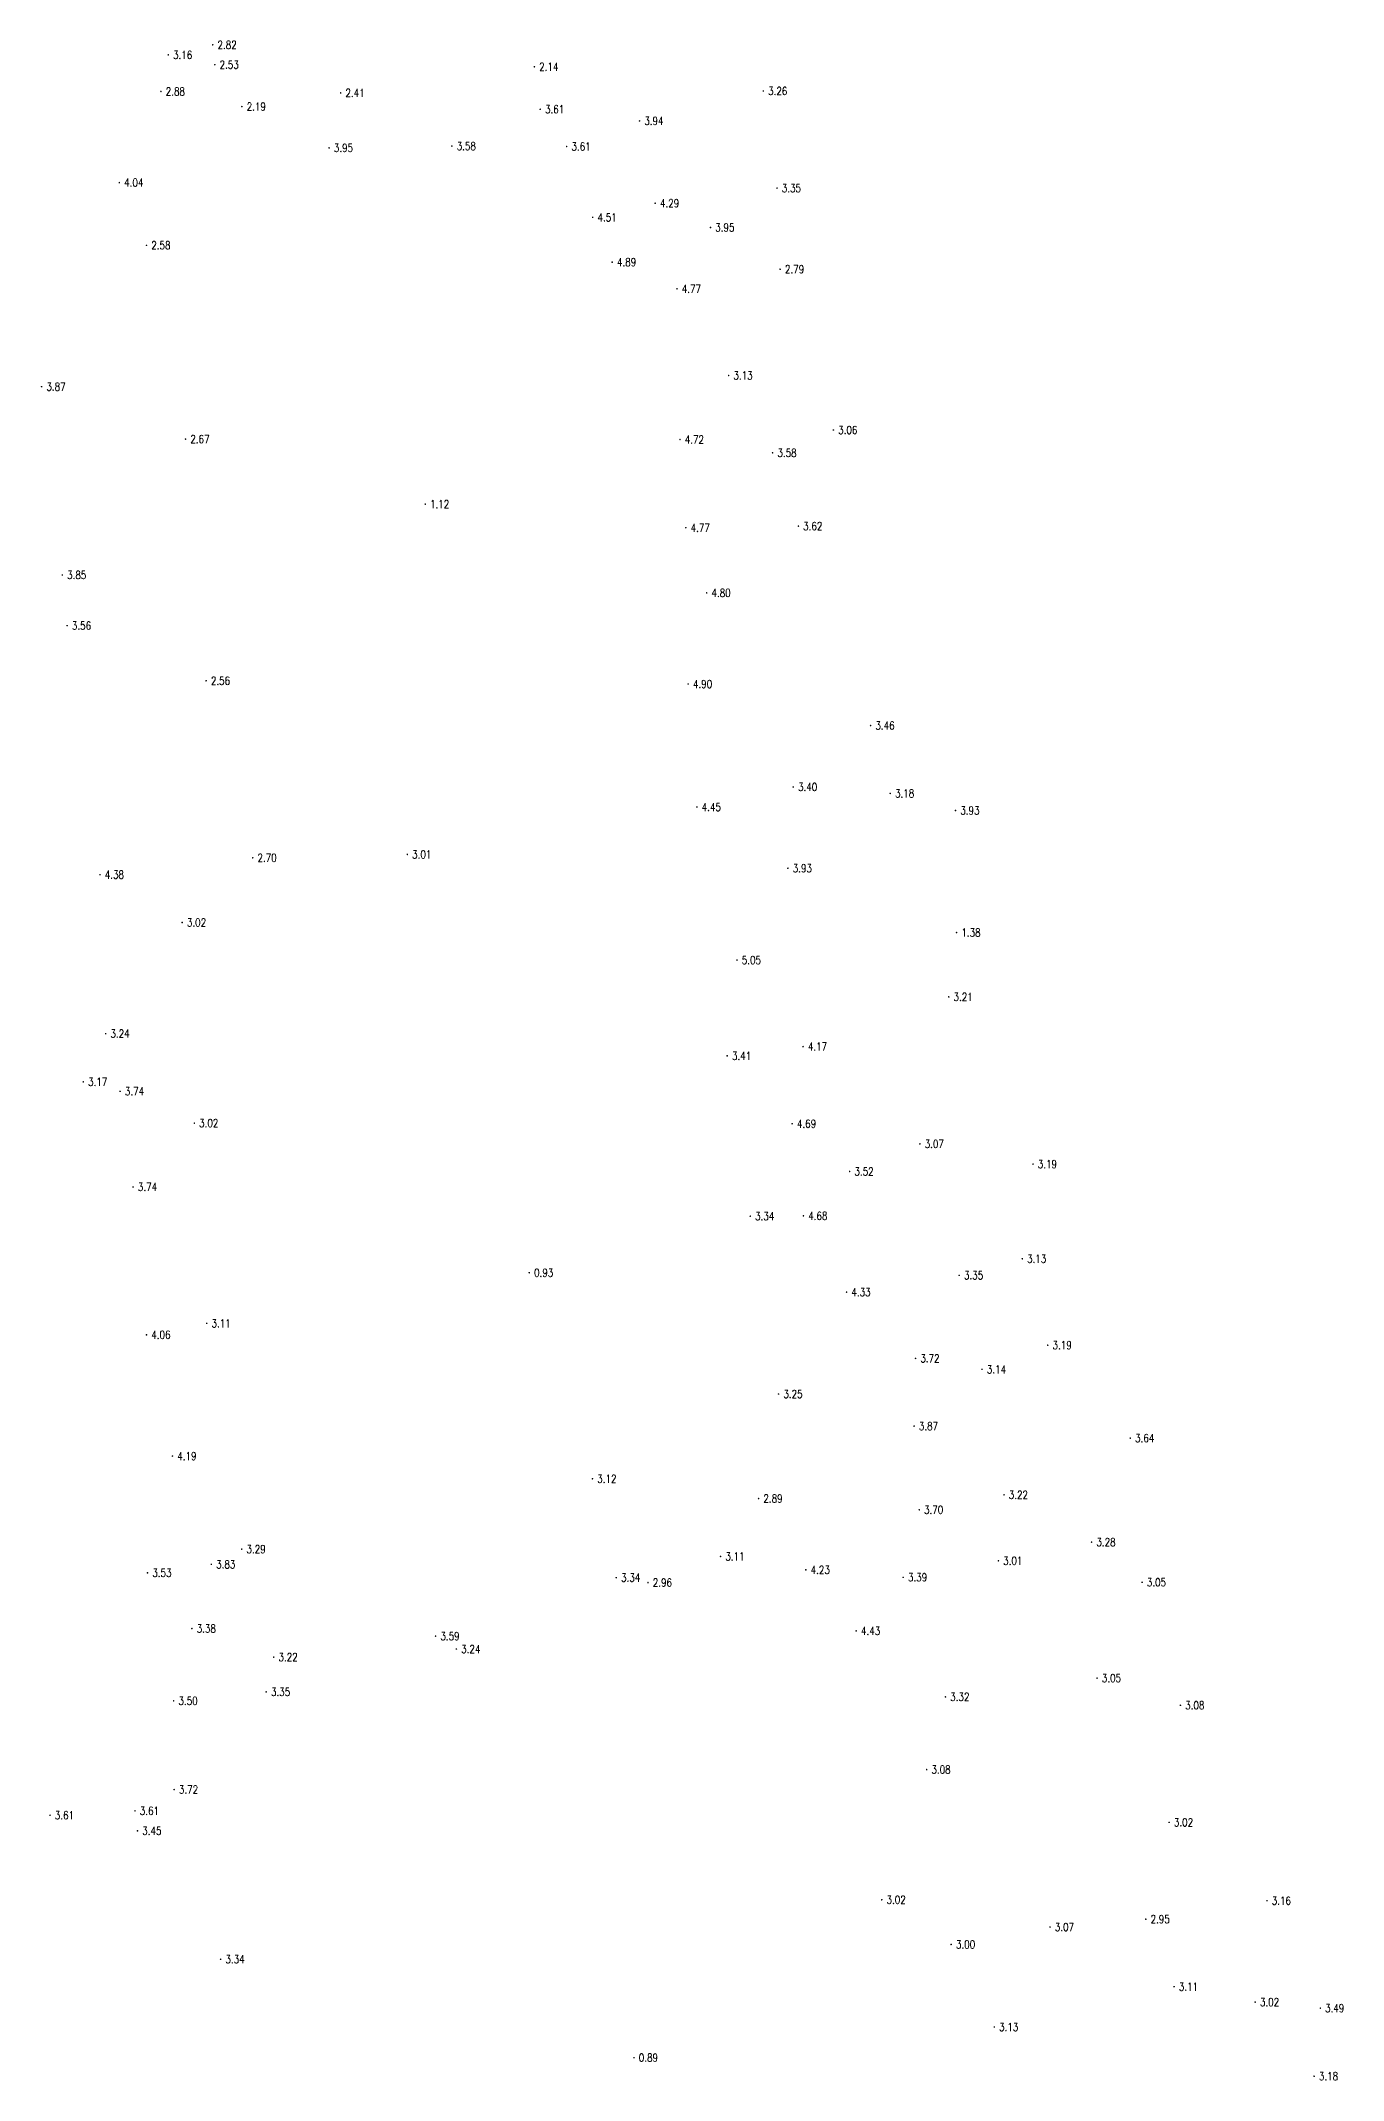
# Model space of a CAD drawing. Extents: x 476861 to 479475, y 2367369 to 2370541.
# Drawn here: x 478549.5 to 478712.3, y 2367971.5 to 2368226.3 of the extents above; entities that cross this region are included whole.
import ezdxf
from ezdxf.enums import TextEntityAlignment as Align

# ---------------------------------------------------------------- set-up
doc = ezdxf.new("R2010")
doc.units = 0
doc.header["$LTSCALE"] = 0.5
doc.layers.get('0').update_dxf_attribs({"linetype": 'CONTINUOUS'})
doc.layers.add('GCD', color=1, linetype='CONTINUOUS')
doc.styles.add('HZ', font='rs.shx', dxfattribs={"width": 0.8, "bigfont": 'hztxt.shx'})

# ---------------------------------------------------------------- blocks, each defined once
blk = doc.blocks.new('GC200')
at = {"linetype": 'Continuous', "const_width": 0.2, "flags": 128}
blk.add_lwpolyline([(-0.1, 0, 1), (0.1, 0, 1)], format="xyb", close=True, dxfattribs=at)

msp = doc.modelspace()

# ---------------------------------------------------------------- block references
at = {"layer": 'GCD', "linetype": 'Continuous'}
ref = msp.add_blockref('GC200', (478565.464, 2368224.556, 3.158), dxfattribs=dict(at, xscale=0.5, yscale=0.5, zscale=0.5))
ref.add_attrib('height', '3.16', dxfattribs={"linetype": 'Continuous', "height": 1, "style": 'HZ', "width": 0.8}).set_placement((478566.064, 2368224.556, 3.158), align=Align.MIDDLE_LEFT)
ref = msp.add_blockref('GC200', (478571.019, 2368225.821, 2.819), dxfattribs=dict(at, xscale=0.5, yscale=0.5, zscale=0.5))
ref.add_attrib('height', '2.82', dxfattribs={"linetype": 'Continuous', "height": 1, "style": 'HZ', "width": 0.8}).set_placement((478571.619, 2368225.821, 2.819), align=Align.MIDDLE_LEFT)
ref = msp.add_blockref('GC200', (478571.276, 2368223.336, 2.526), dxfattribs=dict(at, xscale=0.5, yscale=0.5, zscale=0.5))
ref.add_attrib('height', '2.53', dxfattribs={"linetype": 'Continuous', "height": 1, "style": 'HZ', "width": 0.8}).set_placement((478571.876, 2368223.336, 2.526), align=Align.MIDDLE_LEFT)
ref = msp.add_blockref('GC200', (478611.217, 2368223.077, 2.141), dxfattribs=dict(at, xscale=0.5, yscale=0.5, zscale=0.5))
ref.add_attrib('height', '2.14', dxfattribs={"linetype": 'Continuous', "height": 1, "style": 'HZ', "width": 0.8}).set_placement((478611.817, 2368223.077, 2.141), align=Align.MIDDLE_LEFT)
ref = msp.add_blockref('GC200', (478564.549, 2368219.992, 2.877), dxfattribs=dict(at, xscale=0.5, yscale=0.5, zscale=0.5))
ref.add_attrib('height', '2.88', dxfattribs={"linetype": 'Continuous', "height": 1, "style": 'HZ', "width": 0.8}).set_placement((478565.149, 2368219.992, 2.877), align=Align.MIDDLE_LEFT)
ref = msp.add_blockref('GC200', (478587.008, 2368219.809, 2.412), dxfattribs=dict(at, xscale=0.5, yscale=0.5, zscale=0.5))
ref.add_attrib('height', '2.41', dxfattribs={"linetype": 'Continuous', "height": 1, "style": 'HZ', "width": 0.8}).set_placement((478587.608, 2368219.809, 2.412), align=Align.MIDDLE_LEFT)
ref = msp.add_blockref('GC200', (478639.831, 2368220.048, 3.263), dxfattribs=dict(at, xscale=0.5, yscale=0.5, zscale=0.5))
ref.add_attrib('height', '3.26', dxfattribs={"linetype": 'Continuous', "height": 1, "style": 'HZ', "width": 0.8}).set_placement((478640.431, 2368220.048, 3.263), align=Align.MIDDLE_LEFT)
ref = msp.add_blockref('GC200', (478574.664, 2368218.097, 2.187), dxfattribs=dict(at, xscale=0.5, yscale=0.5, zscale=0.5))
ref.add_attrib('height', '2.19', dxfattribs={"linetype": 'Continuous', "height": 1, "style": 'HZ', "width": 0.8}).set_placement((478575.264, 2368218.097, 2.187), align=Align.MIDDLE_LEFT)
ref = msp.add_blockref('GC200', (478611.946, 2368217.762, 3.605), dxfattribs=dict(at, xscale=0.5, yscale=0.5, zscale=0.5))
ref.add_attrib('height', '3.61', dxfattribs={"linetype": 'Continuous', "height": 1, "style": 'HZ', "width": 0.8}).set_placement((478612.546, 2368217.762, 3.605), align=Align.MIDDLE_LEFT)
ref = msp.add_blockref('GC200', (478624.357, 2368216.305, 3.939), dxfattribs=dict(at, xscale=0.5, yscale=0.5, zscale=0.5))
ref.add_attrib('height', '3.94', dxfattribs={"linetype": 'Continuous', "height": 1, "style": 'HZ', "width": 0.8}).set_placement((478624.957, 2368216.305, 3.939), align=Align.MIDDLE_LEFT)
ref = msp.add_blockref('GC200', (478585.561, 2368212.939, 3.953), dxfattribs=dict(at, xscale=0.5, yscale=0.5, zscale=0.5))
ref.add_attrib('height', '3.95', dxfattribs={"linetype": 'Continuous', "height": 1, "style": 'HZ', "width": 0.8}).set_placement((478586.161, 2368212.939, 3.953), align=Align.MIDDLE_LEFT)
ref = msp.add_blockref('GC200', (478600.906, 2368213.167, 3.584), dxfattribs=dict(at, xscale=0.5, yscale=0.5, zscale=0.5))
ref.add_attrib('height', '3.58', dxfattribs={"linetype": 'Continuous', "height": 1, "style": 'HZ', "width": 0.8}).set_placement((478601.506, 2368213.167, 3.584), align=Align.MIDDLE_LEFT)
ref = msp.add_blockref('GC200', (478615.251, 2368213.111, 3.613), dxfattribs=dict(at, xscale=0.5, yscale=0.5, zscale=0.5))
ref.add_attrib('height', '3.61', dxfattribs={"linetype": 'Continuous', "height": 1, "style": 'HZ', "width": 0.8}).set_placement((478615.851, 2368213.111, 3.613), align=Align.MIDDLE_LEFT)
ref = msp.add_blockref('GC200', (478559.348, 2368208.598, 4.039), dxfattribs=dict(at, xscale=0.5, yscale=0.5, zscale=0.5))
ref.add_attrib('height', '4.04', dxfattribs={"linetype": 'Continuous', "height": 1, "style": 'HZ', "width": 0.8}).set_placement((478559.948, 2368208.598, 4.039), align=Align.MIDDLE_LEFT)
ref = msp.add_blockref('GC200', (478626.312, 2368206.019, 4.287), dxfattribs=dict(at, xscale=0.5, yscale=0.5, zscale=0.5))
ref.add_attrib('height', '4.29', dxfattribs={"linetype": 'Continuous', "height": 1, "style": 'HZ', "width": 0.8}).set_placement((478626.912, 2368206.019, 4.287), align=Align.MIDDLE_LEFT)
ref = msp.add_blockref('GC200', (478641.543, 2368207.907, 3.346), dxfattribs=dict(at, xscale=0.5, yscale=0.5, zscale=0.5))
ref.add_attrib('height', '3.35', dxfattribs={"linetype": 'Continuous', "height": 1, "style": 'HZ', "width": 0.8}).set_placement((478642.143, 2368207.907, 3.346), align=Align.MIDDLE_LEFT)
ref = msp.add_blockref('GC200', (478618.504, 2368204.258, 4.512), dxfattribs=dict(at, xscale=0.5, yscale=0.5, zscale=0.5))
ref.add_attrib('height', '4.51', dxfattribs={"linetype": 'Continuous', "height": 1, "style": 'HZ', "width": 0.8}).set_placement((478619.104, 2368204.258, 4.512), align=Align.MIDDLE_LEFT)
ref = msp.add_blockref('GC200', (478633.224, 2368202.993, 3.953), dxfattribs=dict(at, xscale=0.5, yscale=0.5, zscale=0.5))
ref.add_attrib('height', '3.95', dxfattribs={"linetype": 'Continuous', "height": 1, "style": 'HZ', "width": 0.8}).set_placement((478633.824, 2368202.993, 3.953), align=Align.MIDDLE_LEFT)
ref = msp.add_blockref('GC200', (478562.74, 2368200.761, 2.58), dxfattribs=dict(at, xscale=0.5, yscale=0.5, zscale=0.5))
ref.add_attrib('height', '2.58', dxfattribs={"linetype": 'Continuous', "height": 1, "style": 'HZ', "width": 0.8}).set_placement((478563.34, 2368200.761, 2.58), align=Align.MIDDLE_LEFT)
ref = msp.add_blockref('GC200', (478620.942, 2368198.66, 4.892), dxfattribs=dict(at, xscale=0.5, yscale=0.5, zscale=0.5))
ref.add_attrib('height', '4.89', dxfattribs={"linetype": 'Continuous', "height": 1, "style": 'HZ', "width": 0.8}).set_placement((478621.542, 2368198.66, 4.892), align=Align.MIDDLE_LEFT)
ref = msp.add_blockref('GC200', (478641.928, 2368197.774, 2.793), dxfattribs=dict(at, xscale=0.5, yscale=0.5, zscale=0.5))
ref.add_attrib('height', '2.79', dxfattribs={"linetype": 'Continuous', "height": 1, "style": 'HZ', "width": 0.8}).set_placement((478642.528, 2368197.774, 2.793), align=Align.MIDDLE_LEFT)
ref = msp.add_blockref('GC200', (478629.039, 2368195.334, 4.772), dxfattribs=dict(at, xscale=0.5, yscale=0.5, zscale=0.5))
ref.add_attrib('height', '4.77', dxfattribs={"linetype": 'Continuous', "height": 1, "style": 'HZ', "width": 0.8}).set_placement((478629.639, 2368195.334, 4.772), align=Align.MIDDLE_LEFT)
ref = msp.add_blockref('GC200', (478549.63, 2368183.098, 3.87), dxfattribs=dict(at, xscale=0.5, yscale=0.5, zscale=0.5))
ref.add_attrib('height', '3.87', dxfattribs={"linetype": 'Continuous', "height": 1, "style": 'HZ', "width": 0.8}).set_placement((478550.23, 2368183.098, 3.87), align=Align.MIDDLE_LEFT)
ref = msp.add_blockref('GC200', (478635.499, 2368184.498, 3.125), dxfattribs=dict(at, xscale=0.5, yscale=0.5, zscale=0.5))
ref.add_attrib('height', '3.13', dxfattribs={"linetype": 'Continuous', "height": 1, "style": 'HZ', "width": 0.8}).set_placement((478636.099, 2368184.498, 3.125), align=Align.MIDDLE_LEFT)
ref = msp.add_blockref('GC200', (478567.625, 2368176.548, 2.67), dxfattribs=dict(at, xscale=0.5, yscale=0.5, zscale=0.5))
ref.add_attrib('height', '2.67', dxfattribs={"linetype": 'Continuous', "height": 1, "style": 'HZ', "width": 0.8}).set_placement((478568.225, 2368176.548, 2.67), align=Align.MIDDLE_LEFT)
ref = msp.add_blockref('GC200', (478629.415, 2368176.495, 4.721), dxfattribs=dict(at, xscale=0.5, yscale=0.5, zscale=0.5))
ref.add_attrib('height', '4.72', dxfattribs={"linetype": 'Continuous', "height": 1, "style": 'HZ', "width": 0.8}).set_placement((478630.015, 2368176.495, 4.721), align=Align.MIDDLE_LEFT)
ref = msp.add_blockref('GC200', (478648.589, 2368177.684, 3.06), dxfattribs=dict(at, xscale=0.5, yscale=0.5, zscale=0.5))
ref.add_attrib('height', '3.06', dxfattribs={"linetype": 'Continuous', "height": 1, "style": 'HZ', "width": 0.8}).set_placement((478649.189, 2368177.684, 3.06), align=Align.MIDDLE_LEFT)
ref = msp.add_blockref('GC200', (478640.991, 2368174.834, 3.582), dxfattribs=dict(at, xscale=0.5, yscale=0.5, zscale=0.5))
ref.add_attrib('height', '3.58', dxfattribs={"linetype": 'Continuous', "height": 1, "style": 'HZ', "width": 0.8}).set_placement((478641.591, 2368174.834, 3.582), align=Align.MIDDLE_LEFT)
ref = msp.add_blockref('GC200', (478597.58, 2368168.421, 1.12), dxfattribs=dict(at, xscale=0.5, yscale=0.5, zscale=0.5))
ref.add_attrib('height', '1.12', dxfattribs={"linetype": 'Continuous', "height": 1, "style": 'HZ', "width": 0.8}).set_placement((478598.18, 2368168.421, 1.12), align=Align.MIDDLE_LEFT)
ref = msp.add_blockref('GC200', (478630.145, 2368165.474, 4.768), dxfattribs=dict(at, xscale=0.5, yscale=0.5, zscale=0.5))
ref.add_attrib('height', '4.77', dxfattribs={"linetype": 'Continuous', "height": 1, "style": 'HZ', "width": 0.8}).set_placement((478630.745, 2368165.474, 4.768), align=Align.MIDDLE_LEFT)
ref = msp.add_blockref('GC200', (478644.21, 2368165.675, 3.619), dxfattribs=dict(at, xscale=0.5, yscale=0.5, zscale=0.5))
ref.add_attrib('height', '3.62', dxfattribs={"linetype": 'Continuous', "height": 1, "style": 'HZ', "width": 0.8}).set_placement((478644.81, 2368165.675, 3.619), align=Align.MIDDLE_LEFT)
ref = msp.add_blockref('GC200', (478552.222, 2368159.566, 3.85), dxfattribs=dict(at, xscale=0.5, yscale=0.5, zscale=0.5))
ref.add_attrib('height', '3.85', dxfattribs={"linetype": 'Continuous', "height": 1, "style": 'HZ', "width": 0.8}).set_placement((478552.822, 2368159.566, 3.85), align=Align.MIDDLE_LEFT)
ref = msp.add_blockref('GC200', (478632.753, 2368157.333, 4.799), dxfattribs=dict(at, xscale=0.5, yscale=0.5, zscale=0.5))
ref.add_attrib('height', '4.80', dxfattribs={"linetype": 'Continuous', "height": 1, "style": 'HZ', "width": 0.8}).set_placement((478633.353, 2368157.333, 4.799), align=Align.MIDDLE_LEFT)
ref = msp.add_blockref('GC200', (478552.821, 2368153.236, 3.56), dxfattribs=dict(at, xscale=0.5, yscale=0.5, zscale=0.5))
ref.add_attrib('height', '3.56', dxfattribs={"linetype": 'Continuous', "height": 1, "style": 'HZ', "width": 0.8}).set_placement((478553.421, 2368153.236, 3.56), align=Align.MIDDLE_LEFT)
ref = msp.add_blockref('GC200', (478570.191, 2368146.344, 2.56), dxfattribs=dict(at, xscale=0.5, yscale=0.5, zscale=0.5))
ref.add_attrib('height', '2.56', dxfattribs={"linetype": 'Continuous', "height": 1, "style": 'HZ', "width": 0.8}).set_placement((478570.791, 2368146.344, 2.56), align=Align.MIDDLE_LEFT)
ref = msp.add_blockref('GC200', (478630.437, 2368145.943, 4.895), dxfattribs=dict(at, xscale=0.5, yscale=0.5, zscale=0.5))
ref.add_attrib('height', '4.90', dxfattribs={"linetype": 'Continuous', "height": 1, "style": 'HZ', "width": 0.8}).set_placement((478631.037, 2368145.943, 4.895), align=Align.MIDDLE_LEFT)
ref = msp.add_blockref('GC200', (478653.234, 2368140.753, 3.46), dxfattribs=dict(at, xscale=0.5, yscale=0.5, zscale=0.5))
ref.add_attrib('height', '3.46', dxfattribs={"linetype": 'Continuous', "height": 1, "style": 'HZ', "width": 0.8}).set_placement((478653.834, 2368140.753, 3.46), align=Align.MIDDLE_LEFT)
ref = msp.add_blockref('GC200', (478643.572, 2368133.075, 3.398), dxfattribs=dict(at, xscale=0.5, yscale=0.5, zscale=0.5))
ref.add_attrib('height', '3.40', dxfattribs={"linetype": 'Continuous', "height": 1, "style": 'HZ', "width": 0.8}).set_placement((478644.172, 2368133.075, 3.398), align=Align.MIDDLE_LEFT)
ref = msp.add_blockref('GC200', (478655.687, 2368132.272, 3.184), dxfattribs=dict(at, xscale=0.5, yscale=0.5, zscale=0.5))
ref.add_attrib('height', '3.18', dxfattribs={"linetype": 'Continuous', "height": 1, "style": 'HZ', "width": 0.8}).set_placement((478656.287, 2368132.272, 3.184), align=Align.MIDDLE_LEFT)
ref = msp.add_blockref('GC200', (478631.53, 2368130.573, 4.45), dxfattribs=dict(at, xscale=0.5, yscale=0.5, zscale=0.5))
ref.add_attrib('height', '4.45', dxfattribs={"linetype": 'Continuous', "height": 1, "style": 'HZ', "width": 0.8}).set_placement((478632.13, 2368130.573, 4.45), align=Align.MIDDLE_LEFT)
ref = msp.add_blockref('GC200', (478663.849, 2368130.138, 3.929), dxfattribs=dict(at, xscale=0.5, yscale=0.5, zscale=0.5))
ref.add_attrib('height', '3.93', dxfattribs={"linetype": 'Continuous', "height": 1, "style": 'HZ', "width": 0.8}).set_placement((478664.449, 2368130.138, 3.929), align=Align.MIDDLE_LEFT)
ref = msp.add_blockref('GC200', (478595.339, 2368124.647, 3.01), dxfattribs=dict(at, xscale=0.5, yscale=0.5, zscale=0.5))
ref.add_attrib('height', '3.01', dxfattribs={"linetype": 'Continuous', "height": 1, "style": 'HZ', "width": 0.8}).set_placement((478595.939, 2368124.647, 3.01), align=Align.MIDDLE_LEFT)
ref = msp.add_blockref('GC200', (478556.928, 2368122.118, 4.383), dxfattribs=dict(at, xscale=0.5, yscale=0.5, zscale=0.5))
ref.add_attrib('height', '4.38', dxfattribs={"linetype": 'Continuous', "height": 1, "style": 'HZ', "width": 0.8}).set_placement((478557.528, 2368122.118, 4.383), align=Align.MIDDLE_LEFT)
ref = msp.add_blockref('GC200', (478576.016, 2368124.231, 2.704), dxfattribs=dict(at, xscale=0.5, yscale=0.5, zscale=0.5))
ref.add_attrib('height', '2.70', dxfattribs={"linetype": 'Continuous', "height": 1, "style": 'HZ', "width": 0.8}).set_placement((478576.616, 2368124.231, 2.704), align=Align.MIDDLE_LEFT)
ref = msp.add_blockref('GC200', (478642.9, 2368122.923, 3.928), dxfattribs=dict(at, xscale=0.5, yscale=0.5, zscale=0.5))
ref.add_attrib('height', '3.93', dxfattribs={"linetype": 'Continuous', "height": 1, "style": 'HZ', "width": 0.8}).set_placement((478643.5, 2368122.923, 3.928), align=Align.MIDDLE_LEFT)
ref = msp.add_blockref('GC200', (478567.194, 2368116.139, 3.02), dxfattribs=dict(at, xscale=0.5, yscale=0.5, zscale=0.5))
ref.add_attrib('height', '3.02', dxfattribs={"linetype": 'Continuous', "height": 1, "style": 'HZ', "width": 0.8}).set_placement((478567.794, 2368116.139, 3.02), align=Align.MIDDLE_LEFT)
ref = msp.add_blockref('GC200', (478663.982, 2368114.88, 1.383), dxfattribs=dict(at, xscale=0.5, yscale=0.5, zscale=0.5))
ref.add_attrib('height', '1.38', dxfattribs={"linetype": 'Continuous', "height": 1, "style": 'HZ', "width": 0.8}).set_placement((478664.582, 2368114.88, 1.383), align=Align.MIDDLE_LEFT)
ref = msp.add_blockref('GC200', (478636.538, 2368111.447, 5.046), dxfattribs=dict(at, xscale=0.5, yscale=0.5, zscale=0.5))
ref.add_attrib('height', '5.05', dxfattribs={"linetype": 'Continuous', "height": 1, "style": 'HZ', "width": 0.8}).set_placement((478637.138, 2368111.447, 5.046), align=Align.MIDDLE_LEFT)
ref = msp.add_blockref('GC200', (478663.004, 2368106.844, 3.214), dxfattribs=dict(at, xscale=0.5, yscale=0.5, zscale=0.5))
ref.add_attrib('height', '3.21', dxfattribs={"linetype": 'Continuous', "height": 1, "style": 'HZ', "width": 0.8}).set_placement((478663.604, 2368106.844, 3.214), align=Align.MIDDLE_LEFT)
ref = msp.add_blockref('GC200', (478557.633, 2368102.252, 3.24), dxfattribs=dict(at, xscale=0.5, yscale=0.5, zscale=0.5))
ref.add_attrib('height', '3.24', dxfattribs={"linetype": 'Continuous', "height": 1, "style": 'HZ', "width": 0.8}).set_placement((478558.233, 2368102.252, 3.24), align=Align.MIDDLE_LEFT)
ref = msp.add_blockref('GC200', (478635.308, 2368099.475, 3.41), dxfattribs=dict(at, xscale=0.5, yscale=0.5, zscale=0.5))
ref.add_attrib('height', '3.41', dxfattribs={"linetype": 'Continuous', "height": 1, "style": 'HZ', "width": 0.8}).set_placement((478635.908, 2368099.475, 3.41), align=Align.MIDDLE_LEFT)
ref = msp.add_blockref('GC200', (478644.795, 2368100.63, 4.169), dxfattribs=dict(at, xscale=0.5, yscale=0.5, zscale=0.5))
ref.add_attrib('height', '4.17', dxfattribs={"linetype": 'Continuous', "height": 1, "style": 'HZ', "width": 0.8}).set_placement((478645.395, 2368100.63, 4.169), align=Align.MIDDLE_LEFT)
ref = msp.add_blockref('GC200', (478554.842, 2368096.228, 3.167), dxfattribs=dict(at, xscale=0.5, yscale=0.5, zscale=0.5))
ref.add_attrib('height', '3.17', dxfattribs={"linetype": 'Continuous', "height": 1, "style": 'HZ', "width": 0.8}).set_placement((478555.442, 2368096.228, 3.167), align=Align.MIDDLE_LEFT)
ref = msp.add_blockref('GC200', (478559.439, 2368095.044, 3.74), dxfattribs=dict(at, xscale=0.5, yscale=0.5, zscale=0.5))
ref.add_attrib('height', '3.74', dxfattribs={"linetype": 'Continuous', "height": 1, "style": 'HZ', "width": 0.8}).set_placement((478560.039, 2368095.044, 3.74), align=Align.MIDDLE_LEFT)
ref = msp.add_blockref('GC200', (478568.721, 2368091.069, 3.02), dxfattribs=dict(at, xscale=0.5, yscale=0.5, zscale=0.5))
ref.add_attrib('height', '3.02', dxfattribs={"linetype": 'Continuous', "height": 1, "style": 'HZ', "width": 0.8}).set_placement((478569.321, 2368091.069, 3.02), align=Align.MIDDLE_LEFT)
ref = msp.add_blockref('GC200', (478643.429, 2368090.993, 4.693), dxfattribs=dict(at, xscale=0.5, yscale=0.5, zscale=0.5))
ref.add_attrib('height', '4.69', dxfattribs={"linetype": 'Continuous', "height": 1, "style": 'HZ', "width": 0.8}).set_placement((478644.029, 2368090.993, 4.693), align=Align.MIDDLE_LEFT)
ref = msp.add_blockref('GC200', (478659.396, 2368088.478, 3.066), dxfattribs=dict(at, xscale=0.5, yscale=0.5, zscale=0.5))
ref.add_attrib('height', '3.07', dxfattribs={"linetype": 'Continuous', "height": 1, "style": 'HZ', "width": 0.8}).set_placement((478659.996, 2368088.478, 3.066), align=Align.MIDDLE_LEFT)
ref = msp.add_blockref('GC200', (478650.617, 2368085.033, 3.524), dxfattribs=dict(at, xscale=0.5, yscale=0.5, zscale=0.5))
ref.add_attrib('height', '3.52', dxfattribs={"linetype": 'Continuous', "height": 1, "style": 'HZ', "width": 0.8}).set_placement((478651.217, 2368085.033, 3.524), align=Align.MIDDLE_LEFT)
ref = msp.add_blockref('GC200', (478673.534, 2368085.947, 3.189), dxfattribs=dict(at, xscale=0.5, yscale=0.5, zscale=0.5))
ref.add_attrib('height', '3.19', dxfattribs={"linetype": 'Continuous', "height": 1, "style": 'HZ', "width": 0.8}).set_placement((478674.134, 2368085.947, 3.189), align=Align.MIDDLE_LEFT)
ref = msp.add_blockref('GC200', (478561.063, 2368083.09, 3.74), dxfattribs=dict(at, xscale=0.5, yscale=0.5, zscale=0.5))
ref.add_attrib('height', '3.74', dxfattribs={"linetype": 'Continuous', "height": 1, "style": 'HZ', "width": 0.8}).set_placement((478561.663, 2368083.09, 3.74), align=Align.MIDDLE_LEFT)
ref = msp.add_blockref('GC200', (478638.197, 2368079.442, 3.34), dxfattribs=dict(at, xscale=0.5, yscale=0.5, zscale=0.5))
ref.add_attrib('height', '3.34', dxfattribs={"linetype": 'Continuous', "height": 1, "style": 'HZ', "width": 0.8}).set_placement((478638.797, 2368079.442, 3.34), align=Align.MIDDLE_LEFT)
ref = msp.add_blockref('GC200', (478644.838, 2368079.485, 4.683), dxfattribs=dict(at, xscale=0.5, yscale=0.5, zscale=0.5))
ref.add_attrib('height', '4.68', dxfattribs={"linetype": 'Continuous', "height": 1, "style": 'HZ', "width": 0.8}).set_placement((478645.438, 2368079.485, 4.683), align=Align.MIDDLE_LEFT)
ref = msp.add_blockref('GC200', (478672.193, 2368074.123, 3.133), dxfattribs=dict(at, xscale=0.5, yscale=0.5, zscale=0.5))
ref.add_attrib('height', '3.13', dxfattribs={"linetype": 'Continuous', "height": 1, "style": 'HZ', "width": 0.8}).set_placement((478672.793, 2368074.123, 3.133), align=Align.MIDDLE_LEFT)
ref = msp.add_blockref('GC200', (478610.577, 2368072.377, 0.93), dxfattribs=dict(at, xscale=0.5, yscale=0.5, zscale=0.5))
ref.add_attrib('height', '0.93', dxfattribs={"linetype": 'Continuous', "height": 1, "style": 'HZ', "width": 0.8}).set_placement((478611.177, 2368072.377, 0.93), align=Align.MIDDLE_LEFT)
ref = msp.add_blockref('GC200', (478664.305, 2368072.05, 3.345), dxfattribs=dict(at, xscale=0.5, yscale=0.5, zscale=0.5))
ref.add_attrib('height', '3.35', dxfattribs={"linetype": 'Continuous', "height": 1, "style": 'HZ', "width": 0.8}).set_placement((478664.905, 2368072.05, 3.345), align=Align.MIDDLE_LEFT)
ref = msp.add_blockref('GC200', (478650.24, 2368069.95, 4.328), dxfattribs=dict(at, xscale=0.5, yscale=0.5, zscale=0.5))
ref.add_attrib('height', '4.33', dxfattribs={"linetype": 'Continuous', "height": 1, "style": 'HZ', "width": 0.8}).set_placement((478650.84, 2368069.95, 4.328), align=Align.MIDDLE_LEFT)
ref = msp.add_blockref('GC200', (478570.267, 2368066.047, 3.11), dxfattribs=dict(at, xscale=0.5, yscale=0.5, zscale=0.5))
ref.add_attrib('height', '3.11', dxfattribs={"linetype": 'Continuous', "height": 1, "style": 'HZ', "width": 0.8}).set_placement((478570.867, 2368066.047, 3.11), align=Align.MIDDLE_LEFT)
ref = msp.add_blockref('GC200', (478562.744, 2368064.621, 4.064), dxfattribs=dict(at, xscale=0.5, yscale=0.5, zscale=0.5))
ref.add_attrib('height', '4.06', dxfattribs={"linetype": 'Continuous', "height": 1, "style": 'HZ', "width": 0.8}).set_placement((478563.344, 2368064.621, 4.064), align=Align.MIDDLE_LEFT)
ref = msp.add_blockref('GC200', (478675.376, 2368063.321, 3.185), dxfattribs=dict(at, xscale=0.5, yscale=0.5, zscale=0.5))
ref.add_attrib('height', '3.19', dxfattribs={"linetype": 'Continuous', "height": 1, "style": 'HZ', "width": 0.8}).set_placement((478675.976, 2368063.321, 3.185), align=Align.MIDDLE_LEFT)
ref = msp.add_blockref('GC200', (478658.857, 2368061.673, 3.724), dxfattribs=dict(at, xscale=0.5, yscale=0.5, zscale=0.5))
ref.add_attrib('height', '3.72', dxfattribs={"linetype": 'Continuous', "height": 1, "style": 'HZ', "width": 0.8}).set_placement((478659.457, 2368061.673, 3.724), align=Align.MIDDLE_LEFT)
ref = msp.add_blockref('GC200', (478667.163, 2368060.301, 3.137), dxfattribs=dict(at, xscale=0.5, yscale=0.5, zscale=0.5))
ref.add_attrib('height', '3.14', dxfattribs={"linetype": 'Continuous', "height": 1, "style": 'HZ', "width": 0.8}).set_placement((478667.763, 2368060.301, 3.137), align=Align.MIDDLE_LEFT)
ref = msp.add_blockref('GC200', (478641.735, 2368057.217, 3.25), dxfattribs=dict(at, xscale=0.5, yscale=0.5, zscale=0.5))
ref.add_attrib('height', '3.25', dxfattribs={"linetype": 'Continuous', "height": 1, "style": 'HZ', "width": 0.8}).set_placement((478642.335, 2368057.217, 3.25), align=Align.MIDDLE_LEFT)
ref = msp.add_blockref('GC200', (478658.671, 2368053.213, 3.866), dxfattribs=dict(at, xscale=0.5, yscale=0.5, zscale=0.5))
ref.add_attrib('height', '3.87', dxfattribs={"linetype": 'Continuous', "height": 1, "style": 'HZ', "width": 0.8}).set_placement((478659.271, 2368053.213, 3.866), align=Align.MIDDLE_LEFT)
ref = msp.add_blockref('GC200', (478685.69, 2368051.708, 3.638), dxfattribs=dict(at, xscale=0.5, yscale=0.5, zscale=0.5))
ref.add_attrib('height', '3.64', dxfattribs={"linetype": 'Continuous', "height": 1, "style": 'HZ', "width": 0.8}).set_placement((478686.29, 2368051.708, 3.638), align=Align.MIDDLE_LEFT)
ref = msp.add_blockref('GC200', (478565.991, 2368049.466, 4.194), dxfattribs=dict(at, xscale=0.5, yscale=0.5, zscale=0.5))
ref.add_attrib('height', '4.19', dxfattribs={"linetype": 'Continuous', "height": 1, "style": 'HZ', "width": 0.8}).set_placement((478566.591, 2368049.466, 4.194), align=Align.MIDDLE_LEFT)
ref = msp.add_blockref('GC200', (478618.475, 2368046.629, 3.12), dxfattribs=dict(at, xscale=0.5, yscale=0.5, zscale=0.5))
ref.add_attrib('height', '3.12', dxfattribs={"linetype": 'Continuous', "height": 1, "style": 'HZ', "width": 0.8}).set_placement((478619.075, 2368046.629, 3.12), align=Align.MIDDLE_LEFT)
ref = msp.add_blockref('GC200', (478639.239, 2368044.155, 2.889), dxfattribs=dict(at, xscale=0.5, yscale=0.5, zscale=0.5))
ref.add_attrib('height', '2.89', dxfattribs={"linetype": 'Continuous', "height": 1, "style": 'HZ', "width": 0.8}).set_placement((478639.839, 2368044.155, 2.889), align=Align.MIDDLE_LEFT)
ref = msp.add_blockref('GC200', (478669.911, 2368044.628, 3.219), dxfattribs=dict(at, xscale=0.5, yscale=0.5, zscale=0.5))
ref.add_attrib('height', '3.22', dxfattribs={"linetype": 'Continuous', "height": 1, "style": 'HZ', "width": 0.8}).set_placement((478670.511, 2368044.628, 3.219), align=Align.MIDDLE_LEFT)
ref = msp.add_blockref('GC200', (478659.319, 2368042.75, 3.701), dxfattribs=dict(at, xscale=0.5, yscale=0.5, zscale=0.5))
ref.add_attrib('height', '3.70', dxfattribs={"linetype": 'Continuous', "height": 1, "style": 'HZ', "width": 0.8}).set_placement((478659.919, 2368042.75, 3.701), align=Align.MIDDLE_LEFT)
ref = msp.add_blockref('GC200', (478574.64, 2368037.837, 3.29), dxfattribs=dict(at, xscale=0.5, yscale=0.5, zscale=0.5))
ref.add_attrib('height', '3.29', dxfattribs={"linetype": 'Continuous', "height": 1, "style": 'HZ', "width": 0.8}).set_placement((478575.24, 2368037.837, 3.29), align=Align.MIDDLE_LEFT)
ref = msp.add_blockref('GC200', (478680.856, 2368038.714, 3.278), dxfattribs=dict(at, xscale=0.5, yscale=0.5, zscale=0.5))
ref.add_attrib('height', '3.28', dxfattribs={"linetype": 'Continuous', "height": 1, "style": 'HZ', "width": 0.8}).set_placement((478681.456, 2368038.714, 3.278), align=Align.MIDDLE_LEFT)
ref = msp.add_blockref('GC200', (478570.849, 2368035.933, 3.829), dxfattribs=dict(at, xscale=0.5, yscale=0.5, zscale=0.5))
ref.add_attrib('height', '3.83', dxfattribs={"linetype": 'Continuous', "height": 1, "style": 'HZ', "width": 0.8}).set_placement((478571.449, 2368035.933, 3.829), align=Align.MIDDLE_LEFT)
ref = msp.add_blockref('GC200', (478634.487, 2368036.919, 3.11), dxfattribs=dict(at, xscale=0.5, yscale=0.5, zscale=0.5))
ref.add_attrib('height', '3.11', dxfattribs={"linetype": 'Continuous', "height": 1, "style": 'HZ', "width": 0.8}).set_placement((478635.087, 2368036.919, 3.11), align=Align.MIDDLE_LEFT)
ref = msp.add_blockref('GC200', (478645.143, 2368035.249, 4.23), dxfattribs=dict(at, xscale=0.5, yscale=0.5, zscale=0.5))
ref.add_attrib('height', '4.23', dxfattribs={"linetype": 'Continuous', "height": 1, "style": 'HZ', "width": 0.8}).set_placement((478645.743, 2368035.249, 4.23), align=Align.MIDDLE_LEFT)
ref = msp.add_blockref('GC200', (478669.209, 2368036.382, 3.011), dxfattribs=dict(at, xscale=0.5, yscale=0.5, zscale=0.5))
ref.add_attrib('height', '3.01', dxfattribs={"linetype": 'Continuous', "height": 1, "style": 'HZ', "width": 0.8}).set_placement((478669.809, 2368036.382, 3.011), align=Align.MIDDLE_LEFT)
ref = msp.add_blockref('GC200', (478562.87, 2368034.874, 3.534), dxfattribs=dict(at, xscale=0.5, yscale=0.5, zscale=0.5))
ref.add_attrib('height', '3.53', dxfattribs={"linetype": 'Continuous', "height": 1, "style": 'HZ', "width": 0.8}).set_placement((478563.47, 2368034.874, 3.534), align=Align.MIDDLE_LEFT)
ref = msp.add_blockref('GC200', (478621.453, 2368034.27, 3.34), dxfattribs=dict(at, xscale=0.5, yscale=0.5, zscale=0.5))
ref.add_attrib('height', '3.34', dxfattribs={"linetype": 'Continuous', "height": 1, "style": 'HZ', "width": 0.8}).set_placement((478622.053, 2368034.27, 3.34), align=Align.MIDDLE_LEFT)
ref = msp.add_blockref('GC200', (478625.416, 2368033.657, 2.956), dxfattribs=dict(at, xscale=0.5, yscale=0.5, zscale=0.5))
ref.add_attrib('height', '2.96', dxfattribs={"linetype": 'Continuous', "height": 1, "style": 'HZ', "width": 0.8}).set_placement((478626.016, 2368033.657, 2.956), align=Align.MIDDLE_LEFT)
ref = msp.add_blockref('GC200', (478657.304, 2368034.313, 3.389), dxfattribs=dict(at, xscale=0.5, yscale=0.5, zscale=0.5))
ref.add_attrib('height', '3.39', dxfattribs={"linetype": 'Continuous', "height": 1, "style": 'HZ', "width": 0.8}).set_placement((478657.904, 2368034.313, 3.389), align=Align.MIDDLE_LEFT)
ref = msp.add_blockref('GC200', (478687.165, 2368033.692, 3.046), dxfattribs=dict(at, xscale=0.5, yscale=0.5, zscale=0.5))
ref.add_attrib('height', '3.05', dxfattribs={"linetype": 'Continuous', "height": 1, "style": 'HZ', "width": 0.8}).set_placement((478687.765, 2368033.692, 3.046), align=Align.MIDDLE_LEFT)
ref = msp.add_blockref('GC200', (478568.414, 2368027.912, 3.379), dxfattribs=dict(at, xscale=0.5, yscale=0.5, zscale=0.5))
ref.add_attrib('height', '3.38', dxfattribs={"linetype": 'Continuous', "height": 1, "style": 'HZ', "width": 0.8}).set_placement((478569.014, 2368027.912, 3.379), align=Align.MIDDLE_LEFT)
ref = msp.add_blockref('GC200', (478651.434, 2368027.617, 4.428), dxfattribs=dict(at, xscale=0.5, yscale=0.5, zscale=0.5))
ref.add_attrib('height', '4.43', dxfattribs={"linetype": 'Continuous', "height": 1, "style": 'HZ', "width": 0.8}).set_placement((478652.034, 2368027.617, 4.428), align=Align.MIDDLE_LEFT)
ref = msp.add_blockref('GC200', (478598.873, 2368026.96, 3.585), dxfattribs=dict(at, xscale=0.5, yscale=0.5, zscale=0.5))
ref.add_attrib('height', '3.59', dxfattribs={"linetype": 'Continuous', "height": 1, "style": 'HZ', "width": 0.8}).set_placement((478599.473, 2368026.96, 3.585), align=Align.MIDDLE_LEFT)
ref = msp.add_blockref('GC200', (478601.471, 2368025.351, 3.236), dxfattribs=dict(at, xscale=0.5, yscale=0.5, zscale=0.5))
ref.add_attrib('height', '3.24', dxfattribs={"linetype": 'Continuous', "height": 1, "style": 'HZ', "width": 0.8}).set_placement((478602.071, 2368025.351, 3.236), align=Align.MIDDLE_LEFT)
ref = msp.add_blockref('GC200', (478578.64, 2368024.343, 3.218), dxfattribs=dict(at, xscale=0.5, yscale=0.5, zscale=0.5))
ref.add_attrib('height', '3.22', dxfattribs={"linetype": 'Continuous', "height": 1, "style": 'HZ', "width": 0.8}).set_placement((478579.24, 2368024.343, 3.218), align=Align.MIDDLE_LEFT)
ref = msp.add_blockref('GC200', (478577.698, 2368019.993, 3.349), dxfattribs=dict(at, xscale=0.5, yscale=0.5, zscale=0.5))
ref.add_attrib('height', '3.35', dxfattribs={"linetype": 'Continuous', "height": 1, "style": 'HZ', "width": 0.8}).set_placement((478578.298, 2368019.993, 3.349), align=Align.MIDDLE_LEFT)
ref = msp.add_blockref('GC200', (478681.541, 2368021.716, 3.048), dxfattribs=dict(at, xscale=0.5, yscale=0.5, zscale=0.5))
ref.add_attrib('height', '3.05', dxfattribs={"linetype": 'Continuous', "height": 1, "style": 'HZ', "width": 0.8}).set_placement((478682.141, 2368021.716, 3.048), align=Align.MIDDLE_LEFT)
ref = msp.add_blockref('GC200', (478566.137, 2368018.879, 3.501), dxfattribs=dict(at, xscale=0.5, yscale=0.5, zscale=0.5))
ref.add_attrib('height', '3.50', dxfattribs={"linetype": 'Continuous', "height": 1, "style": 'HZ', "width": 0.8}).set_placement((478566.737, 2368018.879, 3.501), align=Align.MIDDLE_LEFT)
ref = msp.add_blockref('GC200', (478662.588, 2368019.371, 3.324), dxfattribs=dict(at, xscale=0.5, yscale=0.5, zscale=0.5))
ref.add_attrib('height', '3.32', dxfattribs={"linetype": 'Continuous', "height": 1, "style": 'HZ', "width": 0.8}).set_placement((478663.188, 2368019.371, 3.324), align=Align.MIDDLE_LEFT)
ref = msp.add_blockref('GC200', (478691.956, 2368018.322, 3.075), dxfattribs=dict(at, xscale=0.5, yscale=0.5, zscale=0.5))
ref.add_attrib('height', '3.08', dxfattribs={"linetype": 'Continuous', "height": 1, "style": 'HZ', "width": 0.8}).set_placement((478692.556, 2368018.322, 3.075), align=Align.MIDDLE_LEFT)
ref = msp.add_blockref('GC200', (478660.239, 2368010.285, 3.076), dxfattribs=dict(at, xscale=0.5, yscale=0.5, zscale=0.5))
ref.add_attrib('height', '3.08', dxfattribs={"linetype": 'Continuous', "height": 1, "style": 'HZ', "width": 0.8}).set_placement((478660.839, 2368010.285, 3.076), align=Align.MIDDLE_LEFT)
ref = msp.add_blockref('GC200', (478566.192, 2368007.785, 3.718), dxfattribs=dict(at, xscale=0.5, yscale=0.5, zscale=0.5))
ref.add_attrib('height', '3.72', dxfattribs={"linetype": 'Continuous', "height": 1, "style": 'HZ', "width": 0.8}).set_placement((478566.792, 2368007.785, 3.718), align=Align.MIDDLE_LEFT)
ref = msp.add_blockref('GC200', (478550.684, 2368004.577, 3.613), dxfattribs=dict(at, xscale=0.5, yscale=0.5, zscale=0.5))
ref.add_attrib('height', '3.61', dxfattribs={"linetype": 'Continuous', "height": 1, "style": 'HZ', "width": 0.8}).set_placement((478551.284, 2368004.577, 3.613), align=Align.MIDDLE_LEFT)
ref = msp.add_blockref('GC200', (478561.303, 2368005.135, 3.613), dxfattribs=dict(at, xscale=0.5, yscale=0.5, zscale=0.5))
ref.add_attrib('height', '3.61', dxfattribs={"linetype": 'Continuous', "height": 1, "style": 'HZ', "width": 0.8}).set_placement((478561.903, 2368005.135, 3.613), align=Align.MIDDLE_LEFT)
ref = msp.add_blockref('GC200', (478561.614, 2368002.637, 3.454), dxfattribs=dict(at, xscale=0.5, yscale=0.5, zscale=0.5))
ref.add_attrib('height', '3.45', dxfattribs={"linetype": 'Continuous', "height": 1, "style": 'HZ', "width": 0.8}).set_placement((478562.214, 2368002.637, 3.454), align=Align.MIDDLE_LEFT)
ref = msp.add_blockref('GC200', (478690.545, 2368003.695, 3.022), dxfattribs=dict(at, xscale=0.5, yscale=0.5, zscale=0.5))
ref.add_attrib('height', '3.02', dxfattribs={"linetype": 'Continuous', "height": 1, "style": 'HZ', "width": 0.8}).set_placement((478691.145, 2368003.695, 3.022), align=Align.MIDDLE_LEFT)
ref = msp.add_blockref('GC200', (478654.633, 2367994.02, 3.02), dxfattribs=dict(at, xscale=0.5, yscale=0.5, zscale=0.5))
ref.add_attrib('height', '3.02', dxfattribs={"linetype": 'Continuous', "height": 1, "style": 'HZ', "width": 0.8}).set_placement((478655.233, 2367994.02, 3.02), align=Align.MIDDLE_LEFT)
ref = msp.add_blockref('GC200', (478702.775, 2367993.905, 3.16), dxfattribs=dict(at, xscale=0.5, yscale=0.5, zscale=0.5))
ref.add_attrib('height', '3.16', dxfattribs={"linetype": 'Continuous', "height": 1, "style": 'HZ', "width": 0.8}).set_placement((478703.375, 2367993.905, 3.16), align=Align.MIDDLE_LEFT)
ref = msp.add_blockref('GC200', (478675.664, 2367990.612, 3.072), dxfattribs=dict(at, xscale=0.5, yscale=0.5, zscale=0.5))
ref.add_attrib('height', '3.07', dxfattribs={"linetype": 'Continuous', "height": 1, "style": 'HZ', "width": 0.8}).set_placement((478676.264, 2367990.612, 3.072), align=Align.MIDDLE_LEFT)
ref = msp.add_blockref('GC200', (478687.626, 2367991.593, 2.952), dxfattribs=dict(at, xscale=0.5, yscale=0.5, zscale=0.5))
ref.add_attrib('height', '2.95', dxfattribs={"linetype": 'Continuous', "height": 1, "style": 'HZ', "width": 0.8}).set_placement((478688.226, 2367991.593, 2.952), align=Align.MIDDLE_LEFT)
ref = msp.add_blockref('GC200', (478663.304, 2367988.437, 3.003), dxfattribs=dict(at, xscale=0.5, yscale=0.5, zscale=0.5))
ref.add_attrib('height', '3.00', dxfattribs={"linetype": 'Continuous', "height": 1, "style": 'HZ', "width": 0.8}).set_placement((478663.904, 2367988.437, 3.003), align=Align.MIDDLE_LEFT)
ref = msp.add_blockref('GC200', (478572.005, 2367986.583, 3.34), dxfattribs=dict(at, xscale=0.5, yscale=0.5, zscale=0.5))
ref.add_attrib('height', '3.34', dxfattribs={"linetype": 'Continuous', "height": 1, "style": 'HZ', "width": 0.8}).set_placement((478572.605, 2367986.583, 3.34), align=Align.MIDDLE_LEFT)
ref = msp.add_blockref('GC200', (478691.162, 2367983.16, 3.106), dxfattribs=dict(at, xscale=0.5, yscale=0.5, zscale=0.5))
ref.add_attrib('height', '3.11', dxfattribs={"linetype": 'Continuous', "height": 1, "style": 'HZ', "width": 0.8}).set_placement((478691.762, 2367983.16, 3.106), align=Align.MIDDLE_LEFT)
ref = msp.add_blockref('GC200', (478701.296, 2367981.232, 3.022), dxfattribs=dict(at, xscale=0.5, yscale=0.5, zscale=0.5))
ref.add_attrib('height', '3.02', dxfattribs={"linetype": 'Continuous', "height": 1, "style": 'HZ', "width": 0.8}).set_placement((478701.896, 2367981.232, 3.022), align=Align.MIDDLE_LEFT)
ref = msp.add_blockref('GC200', (478709.439, 2367980.475, 3.493), dxfattribs=dict(at, xscale=0.5, yscale=0.5, zscale=0.5))
ref.add_attrib('height', '3.49', dxfattribs={"linetype": 'Continuous', "height": 1, "style": 'HZ', "width": 0.8}).set_placement((478710.039, 2367980.475, 3.493), align=Align.MIDDLE_LEFT)
ref = msp.add_blockref('GC200', (478668.698, 2367978.118, 3.125), dxfattribs=dict(at, xscale=0.5, yscale=0.5, zscale=0.5))
ref.add_attrib('height', '3.13', dxfattribs={"linetype": 'Continuous', "height": 1, "style": 'HZ', "width": 0.8}).set_placement((478669.298, 2367978.118, 3.125), align=Align.MIDDLE_LEFT)
ref = msp.add_blockref('GC200', (478623.669, 2367974.291, 0.89), dxfattribs=dict(at, xscale=0.5, yscale=0.5, zscale=0.5))
ref.add_attrib('height', '0.89', dxfattribs={"linetype": 'Continuous', "height": 1, "style": 'HZ', "width": 0.8}).set_placement((478624.269, 2367974.291, 0.89), align=Align.MIDDLE_LEFT)
ref = msp.add_blockref('GC200', (478708.664, 2367971.971, 3.184), dxfattribs=dict(at, xscale=0.5, yscale=0.5, zscale=0.5))
ref.add_attrib('height', '3.18', dxfattribs={"linetype": 'Continuous', "height": 1, "style": 'HZ', "width": 0.8}).set_placement((478709.264, 2367971.971, 3.184), align=Align.MIDDLE_LEFT)

doc.saveas('drawing.dxf')
